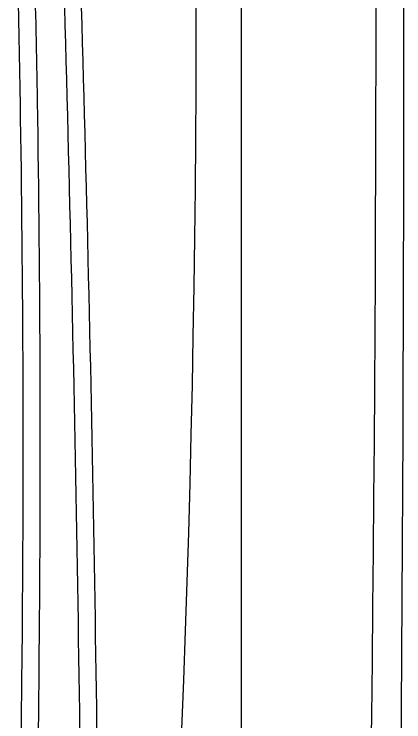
# Model space of a CAD drawing. Extents: x 649 to 723, y 631 to 778.
# Drawn here: x 716.2 to 723.2, y 678.06 to 690.75 of the extents above; entities that cross this region are included whole.
import ezdxf

# ---------------------------------------------------------------- set-up
doc = ezdxf.new("R2010")
doc.units = 0
doc.header["$MEASUREMENT"] = 0
doc.layers.add('1', color=4, linetype='Continuous')

# ---------------------------------------------------------------- blocks, each defined once
blk = doc.blocks.new('2010PRODIGY')
at = {"layer": '1', "color": 3}
blk.add_line((71.26, 74.881), (71.26, 12.056), dxfattribs=at)
at = {"layer": '1'}
for centre, radius, start, end in [((-1912.464, 43.471), 1986.647, 359.094105, 0.91686), ((-257.093, 43.469), 327.551, 354.94783, 4.81927)]:
    blk.add_arc(centre, radius, start, end, dxfattribs=at)
at = {"layer": '1', "color": 3}
for centre, radius, start, end in [((-959.461, 43.468), 1033.145, 358.25791, 1.74209), ((-408.864, 33.42), 476.237, 1, 1.59243), ((-514.081, 31.311), 581.782, 1.026271, 1.511213), ((-792.304, 18.725), 860.754, 0.479157, 1.85944), ((-717.566, 20.059), 786.31, 0.433716, 1.937166), ((-316.037, 35.52), 383.388, 359.44903, 0.92828), ((-318.127, 35.52), 385.785, 359.45248, 0.92254), ((-638.668, 38.463), 706.032, 358.961922, 359.461977), ((-649.717, 38.555), 717.389, 358.976851, 359.463157)]:
    blk.add_arc(centre, radius, start, end, dxfattribs=at)

msp = doc.modelspace()

# ---------------------------------------------------------------- block references
at = {"layer": '1'}
msp.add_blockref('2010PRODIGY', (649.013, 647.46), dxfattribs=at)

doc.saveas('drawing.dxf')
